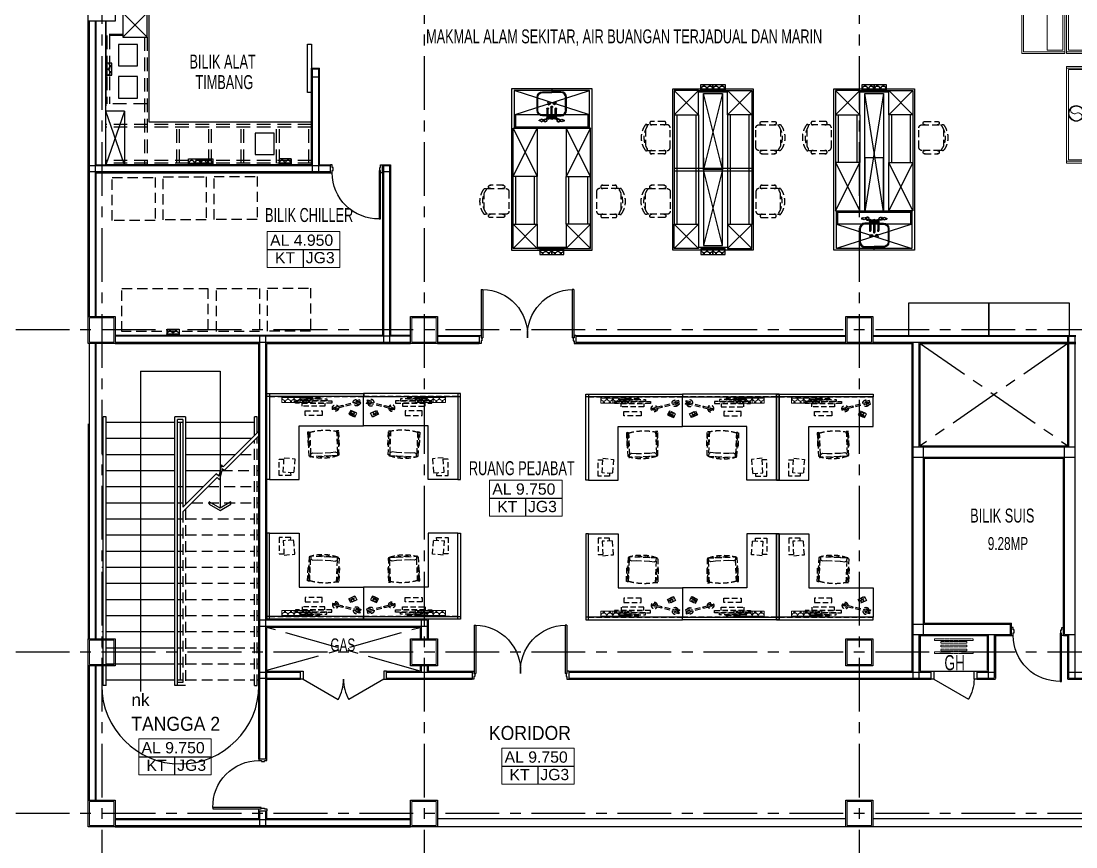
# Model space of a CAD drawing. Header units: millimetres. Extents: x 401562 to 564367, y -269451 to 12039.
# Drawn here: x 466893 to 486523, y -120105 to -104733 of the extents above; entities that cross this region are included whole.
import ezdxf

# ---------------------------------------------------------------- set-up
doc = ezdxf.new("R2010")
doc.units = ezdxf.units.MM
doc.header["$MEASUREMENT"] = 0
for name, pattern in [('CENTER', [2, 1.25, -0.25, 0.25, -0.25]), ('DASHED', [19.05, 12.7, -6.35]), ('DASHED2', [9.525, 6.35, -3.175]), ('HIDDEN', [0.375, 0.25, -0.125]), ('HIDDEN2', [0.1875, 0.125, -0.0625])]:
    doc.linetypes.add(name, pattern=pattern)
for name, color, linetype, lineweight in [('A-DOOR', 1, 'Continuous', 9), ('A-FLOR-OTLN', 6, 'Continuous', 9), ('FURNITURE', 9, 'Continuous', 9)]:
    doc.layers.add(name, color=color, linetype=linetype, lineweight=lineweight)
for name, color, linetype in [('C-door', 1, 'Continuous'), ('DIM_150', 254, 'Continuous'), ('G2-text', 3, 'Continuous'), ('GRID', 9, 'Continuous'), ('GRID LINE', 252, 'Continuous'), ('Hatch-wall', 240, 'Continuous'), ('KODING', 7, 'Continuous'), ('LINE', 1, 'Continuous'), ('PERABUT', 7, 'HIDDEN'), ('ROOF', 9, 'Continuous'), ('SILING', 8, 'Continuous'), ('STAIR', 7, 'Continuous'), ('VPORT', 2, 'Continuous'), ('WALL', 3, 'Continuous')]:
    doc.layers.add(name, color=color, linetype=linetype)
doc.layers.get('VPORT').off()
doc.styles.add('ARIAL', font='arial.ttf', dxfattribs={"width": 0.65, "height": 1.6})
doc.styles.get("Standard").update_dxf_attribs({"font": 'arial.ttf'})

# ---------------------------------------------------------------- blocks, each defined once
blk = doc.blocks.new('A$C47EF7CED')
at = {"layer": 'GRID', "color": 9, "linetype": 'HIDDEN', "ltscale": 800}
for p, q in [((112, 1363), (112, 1513)), ((162, 1413), (162, 1513)), ((3343, 1413), (162, 1413)), ((3393, 1363), (112, 1363)), ((212, 1363), (212, 80)), ((512, 1363), (512, 80)), ((812, 1363), (812, 80)), ((1112, 1363), (1112, 80)), ((1412, 1363), (1412, 80)), ((1712, 1363), (1712, 80)), ((2012, 1363), (2012, 80)), ((2312, 1363), (2312, 80)), ((2612, 1363), (2612, 80)), ((2912, 1363), (2912, 80)), ((3212, 1363), (3212, 80)), ((3512, 1244), (3512, 80)), ((3812, 944), (3812, 80)), ((4112, 688), (4112, 80)), ((4412, 344), (4412, 80)), ((112, 80), (112, 30)), ((112, 80), (4676, 80)), ((112, 30), (4726, 30))]:
    blk.add_line(p, q, dxfattribs=at)
at = {"layer": 'LINE', "color": 1, "linetype": 'Continuous', "ltscale": 2000}
for p, q in [((112, 2895), (5112, 2895)), ((112, 2845), (112, 2895)), ((112, 2845), (5112, 2845)), ((5112, 2845), (5112, 2895)), ((112, 1513), (112, 1563)), ((112, 1563), (5112, 1563)), ((112, 1513), (5062, 1513)), ((5062, 1413), (3431, 1413)), ((5062, 1413), (5062, 1513)), ((5112, 1363), (5112, 1563)), ((5112, 1363), (3481, 1363)), ((4764, 80), (5112, 80)), ((4814, 30), (5112, 30)), ((5112, 30), (5112, 80))]:
    blk.add_line(p, q, dxfattribs=at)
at = {"layer": 'LINE', "color": 9, "linetype": 'Continuous', "ltscale": 2000}
for p, q in [((212, 2925), (212, 2895)), ((212, 2845), (212, 1563)), ((512, 2925), (512, 2895)), ((512, 2845), (512, 1563)), ((812, 2925), (812, 2895)), ((812, 2845), (812, 1563)), ((1112, 2925), (1112, 2895)), ((1112, 2845), (1112, 1563)), ((1412, 2925), (1412, 2895)), ((1412, 2845), (1412, 1563)), ((1712, 2925), (1712, 2895)), ((1712, 2845), (1712, 1563)), ((2012, 2925), (2012, 2895)), ((2012, 2845), (2012, 1563)), ((2312, 2925), (2312, 2895)), ((2312, 2845), (2312, 1563)), ((2612, 2925), (2612, 2895)), ((2612, 2845), (2612, 1563)), ((2912, 2925), (2912, 2895)), ((2912, 2845), (2912, 1563)), ((3212, 2925), (3212, 2895)), ((3212, 2845), (3212, 1563)), ((3512, 2925), (3512, 2895)), ((3512, 2845), (3512, 1563)), ((3812, 2925), (3812, 2895)), ((3812, 2845), (3812, 1563)), ((4112, 2925), (4112, 2895)), ((4112, 2845), (4112, 1563)), ((4412, 2925), (4412, 2895)), ((4412, 2845), (4412, 1563)), ((4712, 2925), (4712, 2895)), ((4712, 2845), (4712, 1563)), ((5012, 2925), (5012, 2895)), ((5012, 2845), (5012, 1563)), ((212, 1513), (212, 1413)), ((512, 1513), (512, 1413)), ((812, 1513), (812, 1413)), ((1112, 1513), (1112, 1413)), ((1412, 1513), (1412, 1413)), ((1712, 1513), (1712, 1413)), ((2012, 1513), (2012, 1413)), ((2312, 1513), (2312, 1413)), ((2612, 1513), (2612, 1413)), ((2912, 1513), (2912, 1413)), ((3212, 1513), (3212, 1413)), ((3512, 1513), (3512, 1413)), ((3812, 1513), (3812, 1413)), ((5012, 1513), (5012, 1413)), ((3512, 1363), (3512, 1332)), ((3812, 1363), (3812, 1032)), ((4112, 1363), (4112, 721)), ((4412, 1363), (4412, 432)), ((4712, 1363), (4712, 132)), ((5012, 1363), (5012, 80)), ((212, 30), (212, 0)), ((512, 30), (512, 0)), ((812, 30), (812, 0)), ((1112, 30), (1112, 0)), ((1412, 30), (1412, 0)), ((1712, 30), (1712, 0)), ((2012, 30), (2012, 0)), ((2312, 30), (2312, 0)), ((2612, 30), (2612, 0)), ((2912, 30), (2912, 0)), ((3212, 30), (3212, 0)), ((3512, 30), (3512, 0)), ((3812, 30), (3812, 0)), ((4112, 30), (4112, 0))]:
    blk.add_line(p, q, dxfattribs=at)
at = {"layer": 'LINE'}
blk.add_line((5012, 1463), (212, 1463), dxfattribs=at)
at = {"layer": 'STAIR', "color": 1}
for p, q in [((5962, 2204), (0, 2204)), ((5962, 2204), (5962, 721)), ((5962, 721), (3411, 721))]:
    blk.add_line(p, q, dxfattribs=at)
at = {"layer": 'STAIR', "color": 9, "linetype": 'Continuous'}
for points in [[(4756, 0), (4109, 647), (4144, 680), (3935, 731), (3980, 776), (3343, 1413)], [(4844, 0), (4181, 662), (4216, 696), (4007, 747), (4052, 792), (3431, 1413)]]:
    blk.add_lwpolyline(points, dxfattribs=at)
at = {"layer": 'STAIR', "color": 7}
blk.add_lwpolyline([(3526, 922), (3483, 922), (3368, 721), (3483, 521), (3526, 521), (3411, 721)], close=True, dxfattribs=at)
blk = doc.blocks.new('A$C1B260A29')
at = {"color": 251, "linetype": 'DASHED', "ltscale": 200}
for p, q in [((450, 450), (0, 450)), ((450, 0), (0, 450)), ((0, 0), (450, 450)), ((0, 450), (0, 0)), ((450, 0), (450, 450)), ((0, 0), (450, 0))]:
    blk.add_line(p, q, dxfattribs=at)
blk = doc.blocks.new('A$C23DE115E')
at = {"color": 251, "linetype": 'DASHED', "ltscale": 200}
for p, q in [((900, 450), (0, 450)), ((900, 0), (0, 450)), ((0, 0), (900, 450)), ((0, 450), (0, 0)), ((900, 0), (900, 450)), ((0, 0), (900, 0))]:
    blk.add_line(p, q, dxfattribs=at)
blk = doc.blocks.new('A$C70506856')
at = {"color": 251, "linetype": 'DASHED', "ltscale": 250}
for p, q in [((0, 700), (1400, 700)), ((0, 0), (0, 700)), ((0, 675), (1400, 675)), ((25, 450), (25, 700)), ((1375, 700), (1375, 450)), ((1400, 700), (1400, 0)), ((1400, 450), (0, 450)), ((0, 450), (1400, 0)), ((1400, 450), (0, 0)), ((1400, 0), (0, 0))]:
    blk.add_line(p, q, dxfattribs=at)
blk = doc.blocks.new('A$C22D05862')
at = {"color": 141}
for p, q in [((0, 34, 163082), (0, 147, 163082)), ((0, 147, 163082), (225, 147, 163082)), ((225, 56, 163082), (0, 56, 163082)), ((225, 34, 163082), (0, 34, 163082)), ((74, 130, 163082), (39, 130, 163082)), ((56, 113, 163082), (56, 147, 163082)), ((187, 130, 163082), (152, 130, 163082)), ((169, 113, 163082), (169, 147, 163082)), ((225, 34, 163082), (225, 147, 163082)), ((225, 147, 163082), (451, 147, 163082)), ((225, 147, 163082), (225, 34, 163082)), ((451, 56, 163082), (225, 56, 163082)), ((451, 34, 163082), (225, 34, 163082)), ((299, 130, 163082), (264, 130, 163082)), ((282, 113, 163082), (282, 147, 163082)), ((412, 130, 163082), (377, 130, 163082)), ((394, 113, 163082), (394, 147, 163082)), ((451, 147, 163082), (451, 34, 163082))]:
    blk.add_line(p, q, dxfattribs=at)
for centre in [(56, 56, 163082), (169, 56, 163082), (282, 56, 163082), (394, 56, 163082)]:
    blk.add_arc(centre, 56.4, 0, 180, dxfattribs=at)
blk = doc.blocks.new('A$C38130348')
at = {"layer": 'PERABUT', "color": 9, "linetype": 'DASHED', "ltscale": 10}
for p, q in [((437, 603, 163082), (182, 603, 163082)), ((80, 451, 163082), (80, 153, 163082)), ((480, 542, 163082), (140, 542, 163082)), ((540, 122, 163082), (540, 482, 163082)), ((140, 62, 163082), (480, 62, 163082)), ((437, 1, 163082), (182, 1, 163082))]:
    blk.add_line(p, q, dxfattribs=at)
for centre, radius, start, end in [((191, 572, 163082), 31.2, 73.7398, 286.2602), ((429, 572, 163082), 31.2, 253.7398, 106.2602), ((400, 302, 163082), 400, 143.1301, 216.8699), ((444, 302, 163082), 393, 147.5758, 212.4242), ((93, 524, 163082), 21.9, 327.9726, 126.6901), ((140, 482, 163082), 60, 90, 117.5844), ((480, 482, 163082), 60, 0, 90), ((93, 80, 163082), 21.9, 233.3099, 32.0274), ((140, 122, 163082), 60, 242.4156, 270), ((191, 31, 163082), 31.2, 73.7398, 286.2602), ((429, 31, 163082), 31.2, 253.7398, 106.2602), ((480, 122, 163082), 60, 270, 0)]:
    blk.add_arc(centre, radius, start, end, dxfattribs=at)
blk = doc.blocks.new('A$C55367BCA')
at = {"color": 141}
for p, q in [((25, 41, 163082), (0, 36, 163082)), ((0, 36, 163082), (0, 22, 163082)), ((25, 17, 163082), (0, 22, 163082)), ((25, 41, 163082), (28, 41, 163082)), ((25, 17, 163082), (28, 17, 163082)), ((93, 41, 163082), (68, 41, 163082)), ((93, 17, 163082), (68, 17, 163082))]:
    blk.add_line(p, q, dxfattribs=at)
for centre in [(48, 29, 163082), (113, 29, 163082)]:
    blk.add_circle(centre, 23.2, dxfattribs=at)
blk.add_arc((113, 29, 163082), 28.9, 203.5782, 156.4218, dxfattribs=at)
blk = doc.blocks.new('A$C5FFD5661')
at = {"layer": 'PERABUT', "color": 1, "linetype": 'Continuous', "ltscale": 0.3}
for p, q in [((188, 450, 163082), (102, 450, 163082)), ((188, 434, 163082), (102, 434, 163082)), ((188, 497, 163082), (188, 316, 163082)), ((208, 497, 163082), (208, 316, 163082)), ((208, 467, 163082), (263, 467, 163082)), ((263, 450, 163082), (208, 450, 163082)), ((263, 434, 163082), (208, 434, 163082)), ((256, 508, 163082), (216, 508, 163082)), ((216, 487, 163082), (256, 487, 163082)), ((263, 497, 163082), (263, 283, 163082)), ((283, 497, 163082), (283, 283, 163082)), ((283, 467, 163082), (338, 467, 163082)), ((338, 450, 163082), (283, 450, 163082)), ((338, 434, 163082), (283, 434, 163082)), ((331, 508, 163082), (291, 508, 163082)), ((291, 487, 163082), (331, 487, 163082)), ((338, 497, 163082), (338, 316, 163082)), ((358, 497, 163082), (358, 316, 163082)), ((358, 450, 163082), (444, 450, 163082)), ((358, 434, 163082), (444, 434, 163082)), ((0, 347, 163082), (0, 102, 163082)), ((15, 347, 163082), (15, 102, 163082)), ((531, 347, 163082), (531, 102, 163082)), ((546, 347, 163082), (546, 102, 163082)), ((102, 15, 163082), (273, 15, 163082)), ((102, 0, 163082), (273, 0, 163082)), ((444, 15, 163082), (273, 15, 163082)), ((444, 0, 163082), (273, 0, 163082))]:
    blk.add_line(p, q, dxfattribs=at)
for centre, radius, start, end in [((198, 497, 163082), 20.3, 300.5463, 239.4537), ((198, 497, 163082), 10.3, 0, 180), ((273, 497, 163082), 20.3, 300.5463, 239.4537), ((273, 497, 163082), 10.3, 0, 180), ((348, 497, 163082), 20.3, 300.5463, 239.4537), ((348, 497, 163082), 10.3, 0, 180), ((198, 316, 163082), 15.3, 132.3724, 47.6276), ((198, 316, 163082), 10.3, 180, 0), ((273, 283, 163082), 15.3, 132.3724, 47.6276), ((273, 283, 163082), 10.3, 180, 0), ((348, 316, 163082), 15.3, 132.3724, 47.6276), ((348, 316, 163082), 10.3, 180, 0)]:
    blk.add_arc(centre, radius, start, end, dxfattribs=at)
for centre, major_axis, start_param, end_param in [((102, 347, 163082), (64.4, -79.7), 2.467014, 4.032266), ((102, 347, 163082), (61.8, 61.8), 0.785398, 2.356194), ((221, 215, 163082), (23.3, 13.6), -1.315067, 4.968118), ((221, 215, 163082), (9.3, 17.7), 4.409671, 10.692856), ((102, 102, 163082), (72.5, -72.5), 3.926991, 5.497787), ((102, 102, 163082), (61.8, -61.8), 3.926991, 5.497787)]:
    blk.add_ellipse(centre, major_axis=major_axis, ratio=1, start_param=start_param, end_param=end_param, dxfattribs=at)
at = {"layer": 'PERABUT', "color": 1, "linetype": 'Continuous', "ltscale": 0.3, "extrusion": (0, 0, -1)}
for centre, major_axis, start_param, end_param in [((444, 347, 163082), (-64.4, -79.7), 2.467014, 4.032266), ((444, 347, 163082), (-61.8, 61.8), 0.785398, 2.356194), ((325, 215, 163082), (-23.3, 13.6), -1.315067, 4.968118), ((325, 215, 163082), (-9.3, 17.7), 4.409671, 10.692856), ((444, 102, 163082), (-72.5, -72.5), 3.926991, 5.497787), ((444, 102, 163082), (-61.8, -61.8), 3.926991, 5.497787)]:
    blk.add_ellipse(centre, major_axis=major_axis, ratio=1, start_param=start_param, end_param=end_param, dxfattribs=at)
blk = doc.blocks.new('P9')
at = {"layer": 'C-door', "color": 12}
for p, q in [((533038, 332560), (533038, 332560)), ((533038, 332560), (533188, 332560)), ((533038, 332560), (533038, 332525)), ((533188, 332525), (533188, 332560)), ((532183, 332523), (533083, 332523)), ((532183, 332523), (532183, 332493)), ((532183, 332493), (533083, 332493)), ((533038, 332525), (533085, 332525)), ((533083, 332523), (533083, 332493)), ((533085, 332525), (533085, 332510)), ((533085, 332510), (533141, 332510)), ((533141, 332525), (533188, 332525)), ((533141, 332510), (533141, 332525)), ((532183, 330827), (533083, 330827)), ((532183, 330797), (532183, 330827)), ((532183, 330797), (533083, 330797)), ((533038, 330760), (533038, 330795)), ((533038, 330795), (533085, 330795)), ((533083, 330797), (533083, 330827)), ((533085, 330810), (533141, 330810)), ((533085, 330795), (533085, 330810)), ((533085, 330795), (533085, 330810)), ((533141, 330810), (533141, 330795)), ((533141, 330795), (533188, 330795)), ((533188, 330795), (533188, 330760)), ((533038, 330760), (533038, 330760)), ((533038, 330760), (533188, 330760))]:
    blk.add_line(p, q, dxfattribs=at)
at = {"layer": 'Hatch-wall', "color": 1, "ltscale": 2}
for centre, start, end in [((533034, 332510), 181.13, 273.2981), ((533034, 330810), 86.7019, 178.87)]:
    blk.add_arc(centre, 851, start, end, dxfattribs=at)
blk = doc.blocks.new('PP')
at = {"layer": 'C-door', "color": 12}
for p, q in [((245161, -8207, 168716), (245161, -8057, 168716)), ((245196, -8057, 168716), (245161, -8057, 168716)), ((245161, -8207, 168716), (245161, -8207, 168716)), ((245161, -8207, 168716), (245196, -8207, 168716)), ((245196, -8104, 168716), (245196, -8057, 168716)), ((245211, -8104, 168716), (245196, -8104, 168716)), ((245211, -8160, 168716), (245211, -8104, 168716)), ((246081, -8160, 168715), (246081, -8104, 168715)), ((246081, -8104, 168715), (246096, -8104, 168715)), ((246096, -8160, 168715), (246081, -8160, 168715)), ((246096, -8057, 168715), (246131, -8057, 168715)), ((246096, -8104, 168715), (246096, -8057, 168715)), ((246096, -8207, 168715), (246096, -8160, 168715)), ((246131, -8207, 168715), (246096, -8207, 168715)), ((246131, -8207, 168715), (246131, -8057, 168715))]:
    blk.add_line(p, q, dxfattribs=at)
at = {"layer": 'C-door', "color": 12, "elevation": 168716}
blk.add_lwpolyline([(245222, -8162), (245222, -9062), (245198, -9062), (245198, -8162)], close=True, dxfattribs=at)
at = {"layer": 'Hatch-wall', "color": 1, "ltscale": 2}
blk.add_arc((245244, -8210, 168715), 852, 268.5062, 0.2022, dxfattribs=at)
blk = doc.blocks.new('A$C3B5D5729')
at = {"color": 141}
for p, q in [((113, 225, 288527), (0, 225, 288527)), ((0, 225, 288527), (0, 0, 288527)), ((0, 225, 288527), (113, 225, 288527)), ((90, 0, 288527), (90, 225, 288527)), ((113, 0, 288527), (113, 225, 288527)), ((34, 169, 288527), (0, 169, 288527)), ((34, 56, 288527), (0, 56, 288527)), ((17, 152, 288527), (17, 186, 288527)), ((17, 39, 288527), (17, 74, 288527)), ((0, 0, 288527), (113, 0, 288527))]:
    blk.add_line(p, q, dxfattribs=at)
for centre in [(90, 169, 288527), (90, 56, 288527)]:
    blk.add_arc(centre, 56.4, 90, 270, dxfattribs=at)
blk = doc.blocks.new('A$C5EC43A5D')
at = {"layer": 'A-DOOR', "color": 1, "ltscale": 250}
for p, q in [((1800, 800, 163082), (0, 800, 163082)), ((0, 800, 163082), (0, 0, 163082)), ((32, 800, 163082), (32, 32, 163082)), ((1767, 800, 163082), (1767, 32, 163082)), ((1800, 800, 163082), (1800, 0, 163082)), ((1739, 765, 163082), (61, 765, 163082)), ((61, 765, 163082), (61, 474, 163082)), ((1739, 765, 163082), (1739, 474, 163082)), ((1739, 474, 163082), (61, 474, 163082)), ((32, 32, 163082), (1767, 32, 163082)), ((0, 0, 163082), (1800, 0, 163082))]:
    blk.add_line(p, q, dxfattribs=at)
at = {"layer": 'A-DOOR', "color": 9, "ltscale": 250}
for radius in [146, 136]:
    blk.add_circle((876, 620, 163082), radius, dxfattribs=at)
for centre, start, end in [((807, 652, 163082), 332.9031, 100.2852), ((941, 583, 163082), 152.9031, 280.2852)]:
    blk.add_arc(centre, 75.3, start, end, dxfattribs=at)
blk = doc.blocks.new('HOSREEL')
at = {"layer": 'FURNITURE', "linetype": 'HIDDEN', "ltscale": 5}
for points in [[(360, -30), (-360, -30), (-360, 0), (360, 0)], [(240, -80), (-240, -80), (-240, -50), (240, -50)], [(240, -150), (-240, -150), (-240, -120), (240, -120)], [(240, -223), (-240, -223), (-240, -193), (240, -193)], [(360, -270), (-360, -270), (-360, -240), (360, -240)]]:
    blk.add_lwpolyline(points, close=True, dxfattribs=at)
blk = doc.blocks.new('A$C4CDB5369')
at = {"layer": 'Hatch-wall', "color": 1, "ltscale": 2}
for p, q in [((750, 750), (375, 1399)), ((750, 1550), (750, 1500)), ((900, 1550), (750, 1550)), ((750, 1500), (900, 1500)), ((900, 1500), (900, 1550)), ((900, 750), (750, 750)), ((750, 750), (750, 700)), ((750, 700), (900, 700)), ((900, 700), (900, 750))]:
    blk.add_line(p, q, dxfattribs=at)
blk.add_arc((750, 750), 750, 90, 120.0007, dxfattribs=at)
at = {"layer": 'LINE', "color": 9, "linetype": 'Continuous', "ltscale": 2000}
blk.add_line((900, 750), (900, 1500), dxfattribs=at)
blk = doc.blocks.new('WORKSTATION1A')
at = {"color": 4}
for p, q in [((513880, -66559), (513767, -66559)), ((513767, -66559), (513767, -66785)), ((513789, -66559), (513789, -66785)), ((513846, -66615), (513880, -66615)), ((513846, -66728), (513880, -66728)), ((513863, -66598), (513863, -66633)), ((513863, -66711), (513863, -66746)), ((513880, -66785), (513880, -66559)), ((513767, -66785), (513880, -66785)), ((513880, -66785), (513767, -66785)), ((513767, -66785), (513767, -67010)), ((513789, -66785), (513789, -67010)), ((513846, -66841), (513880, -66841)), ((513863, -66823), (513863, -66858)), ((513863, -66936), (513863, -66971)), ((513880, -67010), (513880, -66785)), ((513767, -67010), (513880, -67010)), ((513789, -67010), (513789, -67123)), ((513846, -66954), (513880, -66954)), ((513846, -67066), (513880, -67066)), ((513863, -67049), (513863, -67084))]:
    blk.add_line(p, q, dxfattribs=at)
at = {"color": 4, "elevation": 0}
blk.add_lwpolyline([(513767, -67123), (513880, -67123), (513880, -67010), (513767, -67010)], close=True, dxfattribs=at)
at = {"color": 4}
for centre in [(513789, -66615), (513789, -66728), (513789, -66841), (513789, -66954), (513789, -67066)]:
    blk.add_arc(centre, 56.4, 269.9984, 89.9984, dxfattribs=at)
at = {"layer": 'PERABUT', "color": 40, "linetype": 'HIDDEN2', "ltscale": 800}
for p, q in [((513767, -66330), (513767, -68080)), ((514937, -66510), (514937, -66597)), ((515241, -66510), (514937, -66510)), ((515239, -66722), (515239, -66510)), ((515181, -66583), (514909, -66599)), ((514909, -66599), (514931, -66798)), ((515191, -66778), (515180, -66583)), ((515188, -66721), (515239, -66722)), ((514931, -66798), (515191, -66778)), ((514431, -67048, -725), (514430, -67076, -727)), ((514430, -67076, -727), (514877, -67094, -725)), ((514431, -67062, -726), (514432, -67036, -726)), ((514878, -67066, -725), (514431, -67048, -725)), ((514698, -67073, -726), (514431, -67062, -726)), ((514432, -67036, -726), (514699, -67046, -726)), ((514699, -67046, -726), (514698, -67073, -726)), ((514836, -67096), (514816, -67133)), ((514816, -67133), (514822, -67217)), ((514890, -67096), (514836, -67096)), ((514870, -67595), (514890, -67096)), ((514877, -67094, -725), (514878, -67066, -725)), ((514877, -67080, -725), (514891, -67080, -82)), ((514891, -67080, -82), (514891, -67094, -81)), ((514822, -67217), (514812, -67469)), ((513938, -67688), (513986, -67498)), ((513962, -67694), (514010, -67504)), ((514812, -67469), (514799, -67552)), ((513862, -67987), (513935, -67698)), ((513886, -67993), (513960, -67704)), ((513935, -67698), (513960, -67704)), ((513938, -67688), (513962, -67694)), ((513938, -67688), (513942, -67689)), ((513945, -67701), (513947, -67690)), ((513950, -67702), (513953, -67691)), ((513957, -67692), (513962, -67694)), ((514408, -67618, -726), (514409, -67592, -726)), ((514676, -67629, -726), (514408, -67618, -726)), ((514409, -67606, -725), (514410, -67578, -727)), ((514409, -67592, -726), (514677, -67603, -726)), ((514855, -67624, -725), (514409, -67606, -725)), ((514410, -67578, -727), (514857, -67596, -725)), ((514677, -67603, -726), (514676, -67629, -726)), ((514799, -67552), (514817, -67591)), ((514817, -67591), (514870, -67595)), ((514857, -67596, -725), (514855, -67624, -725)), ((514856, -67610, -725), (514870, -67611, -82)), ((514870, -67611, -82), (514871, -67597, -81)), ((514023, -67839), (514099, -67802)), ((514079, -67952), (514023, -67839)), ((514073, -67844), (514043, -67859)), ((514043, -67859), (514067, -67907)), ((514067, -67907), (514097, -67892)), ((514097, -67892), (514073, -67844)), ((514095, -67810), (514074, -67821)), ((514074, -67821), (514124, -67923)), ((514155, -67915), (514079, -67952)), ((514146, -67912), (514095, -67810)), ((514118, -67857), (514097, -67868)), ((514099, -67802), (514155, -67915)), ((514124, -67923), (514146, -67912)), ((513832, -68009), (513850, -67938)), ((513855, -68015), (513832, -68009)), ((513850, -67938), (513873, -67944)), ((513862, -67987), (513855, -68015)), ((513862, -67987), (513886, -67993)), ((513879, -68021), (513897, -67950)), ((513903, -68027), (513879, -68021)), ((513897, -67950), (513921, -67956)), ((513921, -67956), (513903, -68027))]:
    blk.add_line(p, q, dxfattribs=at)
at = {"layer": 'PERABUT', "color": 40, "linetype": 'ByBlock', "ltscale": 800}
for p, q in [((515317, -66330), (515317, -66880)), ((515317, -66880), (514317, -66880)), ((514317, -66880), (514317, -68080)), ((514317, -68080), (513767, -68080))]:
    blk.add_line(p, q, dxfattribs=at)
at = {"layer": 'PERABUT', "color": 40, "linetype": 'HIDDEN2', "ltscale": 800, "elevation": 0}
for points in [[(513851, -67392), (513851, -66906), (513811, -66906), (513811, -67392)], [(513891, -67486), (513891, -66812), (513851, -66812), (513851, -67486)], [(513951, -67360), (513951, -66938), (513891, -66938), (513891, -67360)], [(513811, -67265), (513811, -67033), (513790, -67033), (513790, -67265)], [(514121, -67309), (514121, -66989), (514039, -66989), (514039, -67309)]]:
    blk.add_lwpolyline(points, close=True, dxfattribs=at)
at = {"layer": 'PERABUT', "color": 40, "linetype": 'HIDDEN2', "ltscale": 800}
for centre, radius in [((513949, -67695), 3.5), ((513984, -67556), 8)]:
    blk.add_circle(centre, radius, dxfattribs=at)
for centre, radius, start, end in [((515470, -67369, -319), 1073, 164.1348, 191.2415), ((514063, -67316), 856, 340.794, 14.841), ((514063, -67316), 828, 348.5163, 6.8523), ((513984, -67556), 58.5, 268.1127, 243.437), ((513984, -67556), 31, 279.5548, 231.9949), ((513884, -67946), 61, 86.1637, 220.7613), ((513884, -67946), 61, 294.3068, 62.5067), ((513884, -67946), 61, 245.386, 269.043)]:
    blk.add_arc(centre, radius, start, end, dxfattribs=at)
at = {"layer": 'ROOF', "ltscale": 250}
blk.add_line((513996, -67559), (513972, -67553), dxfattribs=at)
at = {"layer": 'ROOF', "ltscale": 250, "elevation": 0}
for points in [[(513717, -66280), (513717, -68081), (513767, -68081), (513767, -66280)], [(513717, -66280), (513717, -66330), (515317, -66330), (515317, -66280)]]:
    blk.add_lwpolyline(points, close=True, dxfattribs=at)

msp = doc.modelspace()

# ---------------------------------------------------------------- linework, layer by layer
at = {"color": 4}
for p, q in [((469267.9, -104568), (469267.9, -106607.7)), ((468466.8, -105624.5), (468466.8, -105849.9)), ((469267.9, -106607.7), (472298.7, -106607.7)), ((472298.7, -106607.7), (472298.7, -107407.8)), ((472298.7, -107407.8), (468466.8, -107407.7))]:
    msp.add_line(p, q, dxfattribs=at)
at = {"color": 9, "linetype": 'DASHED', "ltscale": 20}
for p, q in [((468787.9, -104980.7), (468466.8, -104980.7)), ((468787.9, -105000.7), (468466.8, -105000.7)), ((468487, -105000.7), (468487, -106270.5)), ((468537, -105000.7), (468537, -106270.5)), ((469187.9, -105030.6), (469187.9, -107407.7)), ((469237.9, -105030.6), (469237.9, -107407.7)), ((469237.9, -106270.5), (468487, -106270.5)), ((472298.7, -106657.7), (468466.8, -106657.7)), ((472298.7, -106707.7), (468466.8, -106707.7)), ((469787.9, -107377.7), (469787.9, -106657.7)), ((469837.9, -107377.7), (469837.9, -106657.7)), ((470387.9, -107377.7), (470387.9, -106657.7)), ((470437.9, -107377.7), (470437.9, -106657.7)), ((470987.9, -107377.7), (470987.9, -106657.7)), ((471037.9, -107377.7), (471037.9, -106657.7)), ((471648.7, -107377.7), (471648.7, -106657.7)), ((471698.7, -107377.7), (471698.7, -106657.7)), ((472248.7, -107377.7), (472248.7, -106657.7)), ((472298.7, -107327.7), (468466.8, -107327.7)), ((472298.7, -107377.7), (468466.8, -107377.7))]:
    msp.add_line(p, q, dxfattribs=at)
at = {"color": 251, "linetype": 'DASHED', "ltscale": 250}
for p, q in [((479499.2, -106026.1), (480039.2, -106026.1)), ((479499.2, -106051.1), (480039.2, -106051.1)), ((482499.2, -106026.1), (483039.2, -106026.1)), ((482499.2, -106051.1), (483039.2, -106051.1)), ((476499.2, -108941.1), (477039.2, -108941.1)), ((479499.2, -108941.1), (480039.2, -108941.1)), ((476499.2, -108966.1), (477039.2, -108966.1))]:
    msp.add_line(p, q, dxfattribs=at)
at = {"color": 30}
for p, q in [((479944.7, -106083.6), (479594.7, -107496.1)), ((479944.7, -107496.1), (479594.7, -106083.6)), ((482944.7, -106083.6), (482594.7, -108278.7)), ((482944.7, -108278.7), (482594.7, -106083.6)), ((479594.7, -107278.7), (479594.7, -108278.7)), ((479944.7, -108278.7), (479944.7, -107278.7)), ((482944.7, -107278.7), (482594.7, -107278.7)), ((482594.7, -107278.7), (482594.7, -108278.7)), ((482944.7, -108278.7), (482944.7, -107278.7)), ((479944.7, -108908.6), (479594.7, -107496.1)), ((479944.7, -107496.1), (479594.7, -108908.6))]:
    msp.add_line(p, q, dxfattribs=at)
at = {"color": 9}
for p, q in [((468816.8, -107407.7), (468466.8, -106407.7)), ((468816.8, -106407.7), (468466.8, -107407.7)), ((468816.8, -106407.7), (468466.8, -106407.7)), ((468816.8, -106407.7), (468816.8, -107407.7)), ((479049.2, -106476.1), (479049.2, -108516.1)), ((479099.2, -106476.1), (479099.2, -108516.1)), ((479449.2, -106476.1), (479449.2, -108516.1)), ((479499.2, -106476.1), (479499.2, -108516.1)), ((480039.9, -106476.1), (480039.9, -108516.5)), ((480089.2, -106476.1), (480089.2, -108516.6)), ((480439.2, -106476.1), (480439.2, -108517.1)), ((480489.2, -106476.1), (480489.2, -108517.1)), ((482049.2, -106476.1), (482049.2, -107366.1)), ((482099.2, -106476.1), (482099.2, -107366.1)), ((482449.2, -106476.1), (482449.2, -107366.1)), ((482499.2, -106476.1), (482499.2, -107366.1)), ((483039.2, -106476.1), (483039.2, -107366.1)), ((483089.2, -106476.1), (483089.2, -107366.1)), ((483439.2, -106476.1), (483439.2, -107366.1)), ((483489.2, -106476.1), (483489.2, -107366.1)), ((479049.2, -107471.1), (480489.2, -107471.1)), ((479049.2, -107521.1), (480489.2, -107521.1)), ((476049.2, -108516.1), (476049.2, -107626.1)), ((476099.2, -108516.1), (476099.2, -107626.1)), ((476449.2, -108516.1), (476449.2, -107626.1)), ((476499.2, -108516.1), (476499.2, -107626.1)), ((477039.2, -108516.1), (477039.2, -107626.1)), ((477089.2, -108516.1), (477089.2, -107626.1)), ((477439.2, -108516.1), (477439.2, -107626.1)), ((477489.2, -108516.1), (477489.2, -107626.1))]:
    msp.add_line(p, q, dxfattribs=at)
at = {"color": 4}
for points in [[(476019.2, -108996.1), (477519.2, -108996.1), (477519.2, -105996.1), (476019.2, -105996.1)], [(479019.2, -105996.1), (480519.2, -105996.1), (480519.2, -108996.1), (479019.2, -108996.1)], [(482019.2, -105996.1), (483519.2, -105996.1), (483519.2, -108996.1), (482019.2, -108996.1)]]:
    msp.add_lwpolyline(points, close=True, dxfattribs=at)
at = {"color": 30}
for points in [[(479594.7, -107496.1), (479594.7, -106083.6), (479944.7, -106083.6), (479944.7, -107496.1)], [(482594.7, -108278.7), (482594.7, -106083.6), (482944.7, -106083.6), (482944.7, -108278.7)], [(479594.7, -107496.1), (479594.7, -108908.6), (479944.7, -108908.6), (479944.7, -107496.1)]]:
    msp.add_lwpolyline(points, close=True, dxfattribs=at)
at = {"layer": 'A-FLOR-OTLN', "color": 6, "linetype": 'Continuous', "ltscale": 12}
for points in [[(468167, -110257.9), (468618.1, -110257.9), (468618.1, -110707.9), (468167, -110707.9)], [(474167, -110257.9), (474618.1, -110257.9), (474618.1, -110707.9), (474167, -110707.9)], [(474167, -110257.9), (474618.1, -110257.9), (474618.1, -110707.9), (474167, -110707.9)], [(482267, -110257.9), (482718, -110257.9), (482718, -110707.9), (482267, -110707.9)], [(468167, -116257.9), (468618, -116257.9), (468618, -116707.9), (468167, -116707.9)], [(474167, -116257.9), (474618.1, -116257.9), (474618.1, -116707.9), (474167, -116707.9)], [(482267, -116257.9), (482718.1, -116257.9), (482718.1, -116707.9), (482267, -116707.9)], [(468166.9, -119258), (468618, -119258), (468618, -119708), (468166.9, -119708)], [(474167, -119258), (474618.1, -119258), (474618.1, -119708), (474167, -119708)], [(482267, -119258), (482718.1, -119258), (482718.1, -119708), (482267, -119708)]]:
    msp.add_lwpolyline(points, close=True, dxfattribs=at)
at = {"layer": 'GRID', "linetype": 'CENTER', "ltscale": 800}
for p, q in [((468392.7, -97385.4), (468392.4, -125482.9)), ((474392.7, -97385.3), (474392.4, -125482.9)), ((482492, -97385.4), (482491.7, -125482.9)), ((520591.9, -110482.9), (451392.5, -110482.9)), ((483627.1, -110733), (486373.2, -112637.9)), ((486373.2, -110733), (483627.1, -112637.9)), ((471467.7, -116817.9), (474317.2, -116017.8)), ((474317.2, -116832.9), (471467.7, -116017.9)), ((520591.9, -116482.9), (451392.5, -116482.9)), ((520591.9, -119482.9), (451392.5, -119482.9))]:
    msp.add_line(p, q, dxfattribs=at)
at = {"layer": 'GRID LINE', "color": 1, "ltscale": 250}
for points in [[(484905.3, -110583), (484905.3, -109983), (483405.3, -109983), (483405.3, -110583)], [(486401.5, -110583), (486401.5, -109983), (484901.5, -109983), (484901.5, -110583)]]:
    msp.add_lwpolyline(points, close=True, dxfattribs=at)
at = {"layer": 'Hatch-wall', "color": 1, "ltscale": 2}
for p, q in [((472092.8, -116833.1), (472142.8, -116833.1)), ((472142.8, -116983.1), (472092.8, -116983.1)), ((472092.9, -116983.1), (472092.9, -116833.1)), ((472142.8, -116833.1), (472142.8, -116983.1)), ((472142.8, -116983.1), (472792.3, -117358.1)), ((473642.7, -116983.1), (472993.2, -117358.1)), ((473692.7, -116833.1), (473642.7, -116833.1)), ((473642.7, -116833.1), (473642.7, -116983.1)), ((473642.7, -116983.1), (473692.7, -116983.1)), ((473692.7, -116983.1), (473692.7, -116833.1))]:
    msp.add_line(p, q, dxfattribs=at)
for centre, start, end in [((472142.8, -116983.1), 329.99927, 0), ((473642.7, -116983.1), 180, 210.00073)]:
    msp.add_arc(centre, 750, start, end, dxfattribs=at)
at = {"layer": 'KODING', "color": 1, "linetype": 'Continuous'}
for p, q in [((471473.4, -108981.9), (472823.9, -108981.9)), ((472148.6, -109317.2), (472148.6, -108981.9)), ((475608.8, -113614.5), (476959.2, -113614.5)), ((476284, -113949.8), (476284, -113614.5)), ((469080.7, -118429.7), (470431.2, -118429.7)), ((469755.9, -118765), (469755.9, -118429.7)), ((475837.6, -118603.4), (477188.1, -118603.4)), ((476512.8, -118938.7), (476512.8, -118603.4))]:
    msp.add_line(p, q, dxfattribs=at)
at = {"layer": 'KODING', "color": 7, "linetype": 'Continuous', "lineweight": 20}
for points in [[(472823.9, -109317.2), (472823.9, -108646.5), (471473.4, -108646.5), (471473.4, -109317.2)], [(476959.2, -113949.8), (476959.2, -113279.2), (475608.8, -113279.2), (475608.8, -113949.8)], [(470431.2, -118765), (470431.2, -118094.4), (469080.7, -118094.4), (469080.7, -118765)], [(477188.1, -118938.7), (477188.1, -118268.1), (475837.6, -118268.1), (475837.6, -118938.7)]]:
    msp.add_lwpolyline(points, close=True, dxfattribs=at)
at = {"layer": 'LINE', "color": 9, "linetype": 'Continuous', "ltscale": 2000}
for p, q in [((468142.1, -110232.9), (468142.1, -101232.9)), ((468292.1, -107407.8), (468292.1, -104732.9)), ((468466.8, -107407.8), (468466.8, -104732.9)), ((472298.7, -107407.8), (472298.7, -105608.5)), ((472298.7, -105608.5), (472448.7, -105608.5)), ((472448.7, -107407.8), (472448.7, -105609.5)), ((468292.1, -107407.8), (472298.7, -107407.8)), ((468292.1, -107558.1), (472649.1, -107558.1)), ((468292.1, -110232.9), (468292.1, -107558.1)), ((471048.7, -107407.8), (468466.8, -107407.8)), ((469566.8, -107407.8), (468466.8, -107407.8)), ((472448.7, -107407.8), (472649.1, -107407.8)), ((473618.9, -107407.8, 2207.7), (473618.9, -110582.9, 2207.7)), ((473618.9, -107407.8), (473768.9, -107407.8)), ((473768.9, -107407.8, -274106.7), (473768.9, -110582.9, 12883.3)), ((473618.9, -110582.9), (468643.1, -110582.9)), ((474142, -110582.9), (473768.9, -110582.9)), ((468291.6, -116232.9), (468291.6, -110732.9)), ((468643.1, -110732.9), (471317.7, -110732.9)), ((471317.7, -118463.1), (471317.7, -110732.9)), ((471467.7, -110732.9), (474142, -110732.9)), ((471467.7, -115885.9), (471467.7, -110732.9)), ((483477.2, -116832.9), (483477.1, -110733)), ((483627.1, -112637.9), (483627.1, -110733)), ((483707.2, -115937.9), (483707.1, -112867.9)), ((474467.2, -115867.9), (471467.7, -115867.9)), ((474467.2, -115867.9), (474467.2, -116232.9)), ((474317.2, -116017.9), (471467.7, -116017.9)), ((471467.7, -116817.9), (471467.7, -116017.9)), ((471467.7, -118463.1), (471467.7, -116017.9)), ((474317.2, -116017.8), (474317.2, -116232.9)), ((483627.1, -116167.9), (483627.1, -116832.9)), ((484877, -116817.9), (484876.9, -116167.9)), ((485026.9, -116167.9), (485026.9, -116967.9)), ((468142, -119233), (468142, -116732.9)), ((468291.6, -119233), (468291.6, -116732.9)), ((474317.2, -116732.9), (474317.2, -116832.9)), ((474467.2, -116732.9), (474467.2, -116832.9)), ((471467.7, -116832.9), (472092.8, -116832.9)), ((471467.7, -118463.1), (471467.7, -116967.9)), ((484877, -116982.9), (484877, -116982.9)), ((471317.7, -119583.1), (471317.7, -119433.1)), ((471467.7, -119583.1), (471467.7, -119433.1)), ((471317.7, -119583.1), (468643, -119583.1)), ((468643, -119733), (474142, -119733)), ((474142, -119583.2), (471467.7, -119583.1))]:
    msp.add_line(p, q, dxfattribs=at)
at = {"layer": 'LINE', "color": 1}
for p, q in [((476769.2, -105996.1), (476769.2, -106047.4)), ((482769.2, -108996.1), (482769.2, -108944.9))]:
    msp.add_line(p, q, dxfattribs=at)
at = {"layer": 'LINE', "color": 9, "linetype": 'Continuous', "ltscale": 2000}
for points in [[(468142, -104232.9), (468643.1, -104232.9), (468643.1, -104732.9), (468142, -104732.9)], [(468142, -110232.9), (468643.1, -110232.9), (468643.1, -110732.9), (468142, -110732.9)], [(474142, -110232.9), (474643.1, -110232.9), (474643.1, -110732.9), (474142, -110732.9)], [(474142, -110232.9), (474643.1, -110232.9), (474643.1, -110732.9), (474142, -110732.9)], [(482242, -110232.9), (482743, -110232.9), (482743, -110732.9), (482242, -110732.9)], [(468142, -116232.9), (468643, -116232.9), (468643, -116732.9), (468142, -116732.9)], [(474142, -116232.9), (474643.1, -116232.9), (474643.1, -116732.9), (474142, -116732.9)], [(482242, -116232.9), (482743.1, -116232.9), (482743.1, -116732.9), (482242, -116732.9)], [(468141.9, -119233), (468643, -119233), (468643, -119733), (468141.9, -119733)], [(474142, -119233), (474643.1, -119233), (474643.1, -119733), (474142, -119733)], [(482242, -119233), (482743.1, -119233), (482743.1, -119733), (482242, -119733)]]:
    msp.add_lwpolyline(points, close=True, dxfattribs=at)
at = {"layer": 'LINE', "color": 1}
for points in [[(468707.7, -105567.2), (469057.7, -105567.2), (469057.7, -105167.2), (468707.7, -105167.2)], [(468707.7, -106167.2), (469057.7, -106167.2), (469057.7, -105767.2), (468707.7, -105767.2)], [(471251.3, -107217.7), (471601.3, -107217.7), (471601.3, -106817.7), (471251.3, -106817.7)]]:
    msp.add_lwpolyline(points, close=True, dxfattribs=at)
at = {"layer": 'LINE'}
msp.add_arc((469855.5, -117098.1), 1462.4, 180, 0, dxfattribs=at)
at = {"layer": 'PERABUT', "color": 9, "linetype": 'DASHED2', "ltscale": 30}
for points, elevation in [([(469387, -108442.5), (468587, -108442.5), (468587, -107642.5), (469387, -107642.5)], -158850.7), ([(470335.4, -108433.1), (469535.4, -108433.1), (469535.4, -107633.1), (470335.4, -107633.1)], -158850.7), ([(471283.8, -108423.6), (470483.8, -108423.6), (470483.8, -107623.6), (471283.8, -107623.6)], -158850.7), ([(470368.9, -109711.9), (470368.9, -110511.9), (468768.9, -110511.9), (468768.9, -109711.9)], -18328.1), ([(471331.1, -110512.2), (470531.1, -110512.2), (470531.1, -109712.2), (471331.1, -109712.2)], -18328.1), ([(472279.5, -110502.7), (471479.5, -110502.7), (471479.5, -109702.7), (472279.5, -109702.7)], -18328.1)]:
    msp.add_lwpolyline(points, close=True, dxfattribs=dict(at, elevation=elevation))
at = {"layer": 'SILING', "color": 9}
for p, q in [((468466.8, -104732.9), (468466.8, -106307.3)), ((474643.1, -110583), (475418, -110583)), ((477218, -110583), (482242, -110583)), ((482743, -110583), (486523.2, -110583)), ((486373.2, -112637.9), (486373.2, -110583)), ((474643.1, -110733), (475418, -110733)), ((477218, -110733), (483477.1, -110733)), ((483627.1, -110733), (486523.2, -110733)), ((468142.1, -112228), (468142, -116232.9)), ((483627.1, -112637.9), (486373.2, -112637.9)), ((483707.1, -112867.9), (486293.2, -112867.9)), ((486293.2, -116167.9), (486293.2, -112867.9)), ((483707.2, -115937.9), (485323.2, -115937.9)), ((485323.2, -116167.9), (485323.2, -115937.9)), ((483627.1, -116167.9), (484876.9, -116167.9)), ((485026.9, -116167.9), (485323.2, -116167.9)), ((486293.2, -116167.9), (486373.2, -116167.9)), ((486373.2, -116982.9), (486373.2, -116167.9)), ((471467.7, -116982.9), (472092.8, -116982.9)), ((473692.7, -116832.9), (474317.2, -116832.9)), ((473692.7, -116982.9), (474392.5, -116982.9)), ((473692.7, -116982.9), (474392.5, -116982.9)), ((474392.5, -116982.9), (475285.7, -116982.9)), ((474392.5, -116982.9), (475285.7, -116982.9)), ((474467.2, -116832.9), (475285.7, -116832.9)), ((477085.7, -116832.9), (483477.2, -116832.9)), ((477085.7, -116982.9), (482491.8, -116982.9)), ((477085.7, -116982.9), (482491.8, -116982.9)), ((482491.8, -116982.9), (483827, -116982.9)), ((482491.8, -116982.9), (483827, -116982.9)), ((483627.1, -116832.9), (483827, -116832.9)), ((483926.7, -116832.9), (484877, -116832.9)), ((484677, -116982.9), (485026.9, -116982.9)), ((486373.2, -116982.9), (488416.8, -116982.9))]:
    msp.add_line(p, q, dxfattribs=at)
at = {"layer": 'SILING', "color": 4}
msp.add_lwpolyline([(472223.4, -105159.5), (472298.7, -105159.5), (472298.7, -106059.5), (472223.4, -106059.5)], close=True, dxfattribs=at)
at = {"layer": 'WALL'}
for p, q in [((468160.1, -104732.9), (468160.1, -110232.9)), ((468273.4, -104732.9), (468273.4, -110232.9)), ((472316.7, -107540.1), (472316.7, -105608.5)), ((472430.7, -107540.1), (472430.7, -105608.5)), ((472430.7, -105627.5), (472316.7, -105627.5)), ((472430.7, -105777.5), (472316.7, -105777.5)), ((472649.1, -107426.5), (468160.1, -107426.5)), ((472649.1, -107540.1), (468160.1, -107540.1)), ((473750.9, -107426.5), (473636.9, -107426.5)), ((473636.9, -107426.5, 2207.7), (473636.9, -110714.8, 2207.7)), ((473750.9, -107540.1), (473636.9, -107540.1)), ((473750.9, -107426.5, 2207.7), (473750.9, -110714.8, 2207.7)), ((474142, -110600.9), (468643.1, -110600.9)), ((474142, -110714.8), (468643.1, -110714.8)), ((471335.7, -113790.1), (471335.7, -110600.9)), ((471449.7, -118463.1), (471449.7, -110600.9)), ((475418, -110601), (474643.1, -110601)), ((475418, -110715), (474643.1, -110715)), ((482242, -110601), (477218, -110601)), ((482242, -110715), (477218, -110715)), ((486523.2, -110601), (482743, -110601)), ((486523.2, -110715), (482743, -110715)), ((483495.2, -116832.9), (483495.1, -110715)), ((483609.1, -112655.9), (483609.1, -110715)), ((486391.2, -112655.9), (486391.2, -110583)), ((486505.2, -110583), (486505.2, -116964.9)), ((468160.1, -110732.9), (468160.1, -116232.9)), ((468273.4, -110732.9), (468273.5, -116232.9)), ((471335.7, -118463.1), (471335.7, -111065.1)), ((483495.2, -116964.9), (483495.1, -112655.9)), ((483495.1, -112655.9), (486505.2, -112655.9)), ((483689.2, -116149.9), (483689.1, -112655.9)), ((486311.2, -116149.9), (486311.2, -112655.9)), ((483495.1, -112849.9), (486505.2, -112849.9)), ((474449.2, -115885.9), (471335.7, -115885.9)), ((474449.2, -115999.9), (471335.7, -115999.9)), ((474335.2, -115885.9), (474335.2, -116232.9)), ((474449.2, -115885.9), (474449.2, -116232.9)), ((483495.2, -115955.9), (485305.2, -115955.9)), ((485305.2, -116149.9), (485305.2, -115955.9)), ((483495.2, -116149.9), (485305.2, -116149.9)), ((483609.1, -116964.9), (483609.1, -116149.9)), ((484895, -116949.9), (484895, -116149.9)), ((485008.9, -116949.9), (485008.9, -116149.9)), ((486311.2, -116149.9), (486505.2, -116149.9)), ((486391.2, -116964.9), (486391.2, -116149.9)), ((468160.1, -116732.9), (468160.1, -119233)), ((468273.5, -116732.9), (468273.5, -119233)), ((474335.2, -116732.9), (474335.2, -116850.9)), ((474449.2, -116732.9), (474449.2, -116850.9)), ((471335.7, -116850.9), (472092.8, -116850.9)), ((471335.7, -116964.9), (472092.8, -116964.9)), ((473692.7, -116850.9), (474392.5, -116850.9)), ((473692.7, -116964.9), (474392.5, -116964.9)), ((474392.5, -116850.9), (475285.7, -116850.9)), ((474392.5, -116964.9), (475285.7, -116964.9)), ((477085.7, -116850.9), (482491.8, -116850.9)), ((477085.7, -116964.9), (482491.8, -116964.9)), ((482491.8, -116850.9), (483827, -116850.9)), ((482491.8, -116964.9), (483827, -116964.9)), ((484677, -116850.9), (485008.9, -116850.9)), ((484677, -116964.9), (485008.9, -116964.9)), ((484895, -116982.9), (484895, -116982.9)), ((485008.9, -116982.9), (485008.9, -116982.9)), ((486391.2, -116850.9), (491180.2, -116850.9)), ((486391.2, -116964.9), (491180.2, -116964.9)), ((471335.7, -119715), (471335.7, -119433.1)), ((471449.7, -119715), (471449.7, -119433.1)), ((474142, -119601.1), (468643, -119601.1)), ((474142, -119715), (468643, -119715))]:
    msp.add_line(p, q, dxfattribs=at)
at = {"layer": 'WALL', "color": 7}
for p, q in [((482242, -119583), (474643.1, -119583)), ((482242, -119733), (474643.1, -119733)), ((488242, -119583.1), (482743.1, -119583)), ((488242, -119733), (482743.1, -119733))]:
    msp.add_line(p, q, dxfattribs=at)

# ---------------------------------------------------------------- block references
at = {"color": 9}
for name, p, rotation in [('A$C1B260A29', (469237.9, -105030.6), 90.00000000000001), ('A$C23DE115E', (477489.2, -107626.1), 90.00000000000001), ('A$C23DE115E', (482049.2, -107366.1), 269.9999999999999), ('A$C1B260A29', (477489.2, -108516.1), 180), ('A$C1B260A29', (480489.9, -108517.1), 179.9208206558448)]:
    msp.add_blockref(name, p, dxfattribs=dict(at, rotation=rotation))
at = {"color": 9, "xscale": -1}
for name, p, rotation in [('A$C70506856', (476069.2, -106026.1), 180), ('A$C23DE115E', (476049.2, -107626.1), 270.0000000000001), ('A$C23DE115E', (483489.2, -107366.1), 90), ('A$C1B260A29', (476049.2, -108516.1), 180), ('A$C1B260A29', (479049.2, -108516.1), 180)]:
    msp.add_blockref(name, p, dxfattribs=dict(at, rotation=rotation))
at = {"color": 9}
for name, p in [('A$C1B260A29', (479049.2, -106476.1)), ('A$C1B260A29', (482049.2, -106476.1)), ('A$C70506856', (482069.2, -108966.1))]:
    msp.add_blockref(name, p, dxfattribs=at)
at = {"color": 9, "xscale": -1}
for p in [(480489.2, -106476.1), (483489.2, -106476.1)]:
    msp.add_blockref('A$C1B260A29', p, dxfattribs=at)
at = {"layer": 'A-FLOR-OTLN', "color": 6, "linetype": 'Continuous', "xscale": -1}
for p, rotation in [((405187.5, 402049), 90), ((411121.7, 402037.3), 90), ((414671.7, 402037.3), 90), ((541347.8, -629584.8), 270), ((547281.9, -629596.4), 270)]:
    msp.add_blockref('WORKSTATION1A', p, dxfattribs=dict(at, rotation=rotation))
at = {"layer": 'A-FLOR-OTLN', "color": 6, "linetype": 'Continuous'}
for p, rotation in [((541347.8, 402049), 270), ((547281.9, 402037.3), 270), ((405187.5, -629584.8), 90), ((411121.7, -629596.4), 90), ((414671.7, -629596.4), 90.00000000000001)]:
    msp.add_blockref('WORKSTATION1A', p, dxfattribs=dict(at, rotation=rotation))
at = {"layer": 'DIM_150', "linetype": 'Continuous'}
msp.add_blockref('HOSREEL', (484252, -116232.4), dxfattribs=at)
at = {"layer": 'LINE', "color": 1}
for name, p, rotation in [('A$C5EC43A5D', (485514.8, -103536.4, -163082.3), 270), ('A$C3B5D5729', (468579.5, -105515), 180), ('A$C55367BCA', (477004.4, -106553), 180), ('A$C3B5D5729', (471693.4, -107295), 270), ('A$C38130348', (478140.3, -107788), 180), ('A$C38130348', (481106.7, -107788), 180)]:
    msp.add_blockref(name, p, dxfattribs=dict(at, rotation=rotation))
at = {"layer": 'LINE', "color": 1, "xscale": -1}
for name, p, rotation in [('A$C5EC43A5D', (487149.1, -103536.4, -163082.3), 90), ('A$C5EC43A5D', (487149.1, -105575.7, -163082.3), 90), ('A$C5FFD5661', (476496.1, -106047.4), 180), ('A$C55367BCA', (476534, -106553), 180), ('A$C38130348', (475432.7, -107788), 180), ('A$C38130348', (478432.7, -107788), 180), ('A$C22D05862', (476543.8, -108932.3), 180), ('A$C22D05862', (479543.8, -108932.3), 180), ('A$C3B5D5729', (469833.2, -110470.2, -288527.5), 90.00084966957502)]:
    msp.add_blockref(name, p, dxfattribs=dict(at, rotation=rotation))
at = {"layer": 'LINE', "color": 1}
for name, p in [('A$C22D05862', (479543.8, -106060)), ('A$C22D05862', (482543.8, -106060)), ('A$C38130348', (478432.7, -107204.2)), ('A$C38130348', (481432.7, -107204.2)), ('A$C22D05862', (470010.4, -107441.5)), ('A$C5FFD5661', (482496.1, -108944.9)), ('A$C55367BCA', (482534, -108439.2))]:
    msp.add_blockref(name, p, dxfattribs=at)
at = {"layer": 'LINE', "color": 1, "xscale": -1}
for name, p in [('A$C38130348', (481106.7, -107204.2)), ('A$C38130348', (484140.3, -107204.2)), ('A$C55367BCA', (483004.4, -108439.2))]:
    msp.add_blockref(name, p, dxfattribs=at)
at = {"layer": 'LINE', "rotation": 90.00000000000001}
msp.add_blockref('A$C47EF7CED', (471317.7, -117209.7), dxfattribs=at)
at = {"layer": 'LINE', "xscale": -1, "rotation": 270}
msp.add_blockref('A$C4CDB5369', (483127, -117732.9), dxfattribs=at)
at = {"layer": 'VPORT', "color": 3, "xscale": -1, "rotation": 90}
for p in [(807978.2, 422455.3), (807845.9, 416205.3)]:
    msp.add_blockref('P9', p, dxfattribs=at)
at = {"layer": 'WALL', "color": 3, "linetype": 'Continuous', "xscale": -1}
for p in [(718780, -99351.2, -166507.8), (731454.3, -107961.3, -168715.5)]:
    msp.add_blockref('PP', p, dxfattribs=at)
at = {"layer": 'WALL', "color": 3, "linetype": 'Continuous', "xscale": -1, "rotation": 270}
msp.add_blockref('PP', (479524.3, -364594.3), dxfattribs=at)

# ---------------------------------------------------------------- texts
at = {"layer": 'G2-text', "linetype": 'Continuous', "style": 'ARIAL', "width": 0.9}
for s, p in [('TANGGA 2', (468943.1, -117943.1, -163082.3)), ('KORIDOR', (475599.2, -118113.7, 163082.3))]:
    msp.add_text(s, height=260, dxfattribs=at).set_placement(p)
at = {"layer": 'G2-text', "linetype": 'Continuous', "char_height": 260, "attachment_point": 5, "style": 'ARIAL'}
for s, width, insert in [('MAKMAL ALAM SEKITAR, AIR BUANGAN TERJADUAL DAN MARIN', 8206.956, (478115.9, -105041.4, -346560.8)), ('BILIK ALAT', 2912.799, (470643.1, -105487.4, 326164.7)), ('\\PTIMBANG', 8206.956, (470675.2, -105654.3, 163082.3)), ('BILIK CHILLER', 8206.956, (472253, -108344.5, 490513.2)), ('RUANG PEJABAT', 8206.956, (476210.7, -113057.3, 164348.6))]:
    msp.add_mtext_dynamic_manual_height_columns(s, width=width, gutter_width=1, heights=[0], dxfattribs=dict(at, insert=insert))
at = {"layer": 'G2-text', "linetype": 'Continuous', "style": 'ARIAL'}
for s, insert, char_height, width, attachment_point in [('BILIK SUIS', (485153.3, -113938.9), 260, 8206.956, 5), ('9.28MP', (485259.2, -114459.4, -188929.6), 240, 4007.209, 5), ('GAS', (472650.1, -116224.2), 240, 3532.613, 1), ('GH', (484076.4, -116819.7, 159041.8), 280, 3532.613, 7)]:
    msp.add_mtext(s, dxfattribs=dict(at, insert=insert, char_height=char_height, width=width, attachment_point=attachment_point))
at = {"layer": 'KODING', "color": 0, "linetype": 'Continuous', "char_height": 210, "width": 1404.659, "attachment_point": 8, "line_spacing_factor": 0.798462}
for s, insert in [('AL 4.950', (472113.9, -108919)), ('{\\fArial|b0|i0|c0|p34;KT}', (471805.4, -109244.3)), ('{\\fArial|b0|i0|c0|p34;JG3}', (472459.4, -109244.3)), ('AL 9.750', (476249.3, -113551.7, -326164.7)), ('{\\fArial|b0|i0|c0|p34;JG3}', (476594.8, -113877, -326164.7)), ('{\\fArial|b0|i0|c0|p34;KT}', (475940.8, -113877, -326164.7)), ('AL 9.750', (469721.2, -118366.8, -326164.7)), ('AL 9.750', (476478.1, -118540.5, -326164.7)), ('{\\fArial|b0|i0|c0|p34;KT}', (469412.7, -118692.1, -326164.7)), ('{\\fArial|b0|i0|c0|p34;JG3}', (470066.7, -118692.1, -326164.7)), ('{\\fArial|b0|i0|c0|p34;KT}', (476169.6, -118865.8, -326164.7)), ('{\\fArial|b0|i0|c0|p34;JG3}', (476823.6, -118865.8, -326164.7))]:
    msp.add_mtext(s, dxfattribs=dict(at, insert=insert))
at = {"layer": 'STAIR', "color": 0, "linetype": 'Continuous', "style": 'ARIAL'}
msp.add_text('nk', height=230, dxfattribs=at).set_placement((468944.9, -117482.4, -163082.3))

doc.saveas('drawing.dxf')
